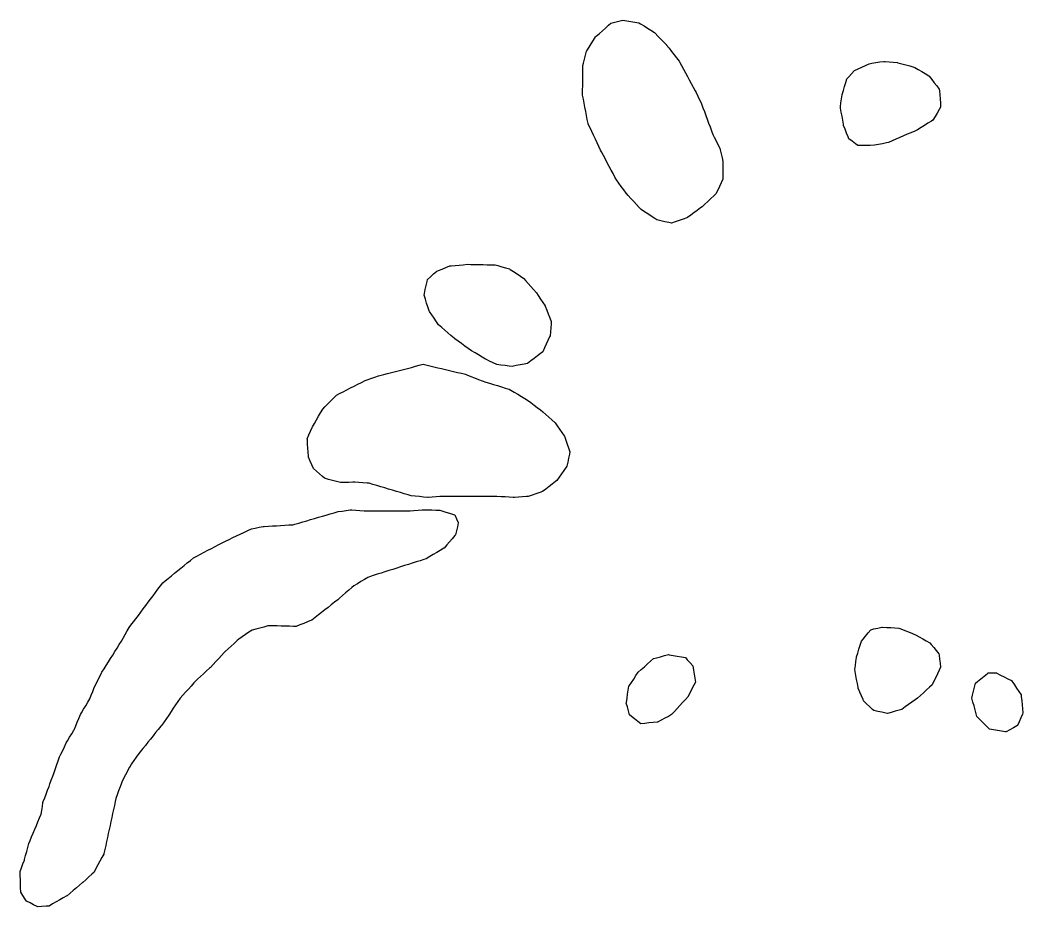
# Model space of a CAD drawing. Header units: millimetres. Extents: x 257 to 2289, y 96 to 1983.
# Drawn here: x 546.6 to 791.7, y 834.4 to 1051.2 of the extents above; entities that cross this region are included whole.
import ezdxf

# ---------------------------------------------------------------- set-up
doc = ezdxf.new("R2010")
doc.units = ezdxf.units.MM
for name, color, linetype in [('ALL_HOLES', 1, 'Continuous'), ('OUTLINE_ISLAND_01_HOLE_09', 1, 'Continuous'), ('OUTLINE_ISLAND_01_HOLE_10', 1, 'Continuous'), ('OUTLINE_ISLAND_01_HOLE_11', 1, 'Continuous'), ('OUTLINE_ISLAND_01_HOLE_14', 1, 'Continuous'), ('OUTLINE_ISLAND_01_HOLE_17', 1, 'Continuous'), ('OUTLINE_ISLAND_01_HOLE_20', 1, 'Continuous'), ('OUTLINE_ISLAND_01_HOLE_22', 1, 'Continuous'), ('OUTLINE_ISLAND_01_HOLE_23', 1, 'Continuous')]:
    doc.layers.add(name, color=color, linetype=linetype)

msp = doc.modelspace()

# ---------------------------------------------------------------- linework, layer by layer
at = {"layer": 'ALL_HOLES'}
for points in [[(691.0221, 1050.4745), (691.9897, 1050.727), (692.9573, 1050.9794), (693.925, 1051.2318), (693.9324, 1051.2305), (694.9184, 1051.0642), (695.9045, 1050.8978), (696.8905, 1050.7314), (697.8766, 1050.565), (698.2624, 1050.3214), (699.108, 1049.7875), (699.9535, 1049.2535), (700.7991, 1048.7196), (701.6446, 1048.1857), (701.8212, 1048.0042), (702.5184, 1047.2873), (703.2155, 1046.5704), (703.9127, 1045.8535), (704.6099, 1045.1366), (704.6167, 1045.1278), (705.2294, 1044.3376), (705.8421, 1043.5473), (706.4549, 1042.757), (707.0676, 1041.9667), (707.6803, 1041.1764), (707.7881, 1040.9782), (708.2659, 1040.0997), (708.7437, 1039.2213), (709.2215, 1038.3428), (709.6993, 1037.4643), (710.1771, 1036.5859), (710.6549, 1035.7074), (711.1327, 1034.8289), (711.6105, 1033.9504), (711.8274, 1033.5019), (712.2629, 1032.6017), (712.6983, 1031.7015), (713.1338, 1030.8013), (713.1652, 1030.7166), (713.5124, 1029.7788), (713.8597, 1028.841), (714.2069, 1027.9032), (714.5542, 1026.9655), (714.9014, 1026.0277), (715.2487, 1025.0899), (715.5959, 1024.1522), (715.9432, 1023.2144), (716.2597, 1022.5964), (716.7157, 1021.7064), (717.1716, 1020.8164), (717.6275, 1019.9264), (717.72, 1019.5281), (717.9463, 1018.554), (718.1725, 1017.5799), (718.3987, 1016.6059), (718.3988, 1016.3582), (718.3994, 1015.3582), (718.3999, 1014.3582), (718.4004, 1013.3582), (718.4009, 1012.3582), (717.976, 1011.4668), (717.5457, 1010.5642), (717.1154, 1009.6615), (716.685, 1008.7588), (716.182, 1008.281), (715.457, 1007.5922), (714.732, 1006.9034), (714.007, 1006.2147), (713.282, 1005.5259), (712.9453, 1005.2832), (712.1341, 1004.6985), (711.3229, 1004.1138), (710.5117, 1003.529), (709.7005, 1002.9443), (709.5781, 1002.9004), (708.6367, 1002.5632), (707.6953, 1002.2259), (706.7539, 1001.8886), (705.8125, 1001.5514), (705.1949, 1001.6924), (704.22, 1001.915), (703.2451, 1002.1376), (702.2702, 1002.3602), (701.7179, 1002.724), (700.8829, 1003.2742), (700.0478, 1003.8244), (699.2128, 1004.3746), (698.3777, 1004.9248), (697.9411, 1005.3921), (697.2583, 1006.1227), (696.5756, 1006.8534), (695.8928, 1007.5841), (695.2101, 1008.3147), (694.7489, 1008.9319), (694.1503, 1009.7329), (693.5517, 1010.534), (692.9531, 1011.335), (692.3545, 1012.1361), (692.0086, 1012.7884), (691.5401, 1013.6719), (691.0716, 1014.5554), (690.6032, 1015.4388), (690.1347, 1016.3223), (689.6662, 1017.2058), (689.1978, 1018.0893), (688.7293, 1018.9728), (688.5063, 1019.4381), (688.0741, 1020.3399), (687.6419, 1021.2417), (687.2096, 1022.1435), (686.7774, 1023.0452), (686.3452, 1023.947), (685.913, 1024.8488), (685.4808, 1025.7506), (685.4389, 1025.9653), (685.2475, 1026.9468), (685.0561, 1027.9283), (684.8646, 1028.9098), (684.6732, 1029.8914), (684.4817, 1030.8729), (684.2903, 1031.8544), (684.0989, 1032.8359), (684.1003, 1033.1494), (684.1051, 1034.1493), (684.1098, 1035.1493), (684.1145, 1036.1493), (684.1192, 1037.1493), (684.124, 1038.1493), (684.1287, 1039.1493), (684.1334, 1040.1493), (684.2886, 1040.7132), (684.554, 1041.6774), (684.8194, 1042.6415), (685.0849, 1043.6056), (685.1622, 1043.7311), (685.687, 1044.5824), (686.2118, 1045.4336), (686.7366, 1046.2848), (687.2614, 1047.136), (687.4373, 1047.2922), (688.1852, 1047.9561), (688.933, 1048.62), (689.6809, 1049.2839), (690.4287, 1049.9478)], [(747.1236, 1029.9824), (747.2529, 1030.974), (747.3822, 1031.9656), (747.5115, 1032.9572), (747.5418, 1033.0567), (747.8327, 1034.0134), (748.1237, 1034.9702), (748.4146, 1035.9269), (748.7055, 1036.8836), (749.1542, 1037.3733), (749.8298, 1038.1106), (750.5054, 1038.8479), (750.5405, 1038.8644), (751.4455, 1039.2898), (752.3504, 1039.7152), (753.2554, 1040.1406), (754.1604, 1040.5661), (754.762, 1040.6617), (755.7496, 1040.8186), (756.7372, 1040.9756), (757.7248, 1041.1325), (758.0625, 1041.1002), (759.0579, 1041.0049), (760.0534, 1040.9096), (761.0488, 1040.8143), (761.1842, 1040.7782), (762.1505, 1040.5207), (763.1168, 1040.2632), (764.0831, 1040.0056), (765.0493, 1039.7481), (765.2713, 1039.6202), (766.1378, 1039.121), (767.0043, 1038.6218), (767.8708, 1038.1226), (768.7372, 1037.6233), (768.8361, 1037.495), (769.4463, 1036.7028), (770.0565, 1035.9105), (770.6667, 1035.1183), (771.2769, 1034.3261), (771.308, 1033.9337), (771.3868, 1032.9368), (771.4656, 1031.9399), (771.5444, 1030.943), (771.6233, 1029.9461), (771.2677, 1029.3438), (770.7594, 1028.4827), (770.2511, 1027.6215), (769.7427, 1026.7604), (769.361, 1026.5213), (768.5134, 1025.9906), (767.6659, 1025.4599), (766.8183, 1024.9291), (765.9708, 1024.3984), (765.2737, 1024.0938), (764.3573, 1023.6933), (763.441, 1023.2929), (762.5247, 1022.8924), (761.6084, 1022.492), (760.6921, 1022.0915), (759.7757, 1021.6911), (758.8594, 1021.2906), (758.3949, 1021.1963), (757.4149, 1020.9973), (756.4349, 1020.7982), (755.4549, 1020.5992), (755.4148, 1020.599), (754.4148, 1020.5936), (753.4148, 1020.5883), (752.4149, 1020.5829), (751.4149, 1020.5775), (750.8107, 1021.0046), (749.9941, 1021.5819), (749.1776, 1022.1591), (748.9802, 1022.6635), (748.6156, 1023.5946), (748.2511, 1024.5258), (747.8866, 1025.457), (747.8385, 1025.742), (747.6723, 1026.7281), (747.506, 1027.7142), (747.3397, 1028.7003), (747.1735, 1029.6864)], [(646.1745, 987.8223), (646.9271, 988.4808), (647.6797, 989.1393), (648.4322, 989.7978), (648.8292, 989.9604), (649.7546, 990.3394), (650.68, 990.7184), (651.6054, 991.0974), (651.9383, 991.1286), (652.9339, 991.222), (653.9295, 991.3154), (654.9252, 991.4088), (655.9208, 991.5022), (656.756, 991.4845), (657.7558, 991.4634), (658.7555, 991.4423), (659.7553, 991.4212), (660.7551, 991.4), (661.7549, 991.3789), (662.7546, 991.3578), (663.3473, 991.1926), (664.3106, 990.9241), (665.2739, 990.6557), (666.2371, 990.3872), (666.4072, 990.2721), (667.2353, 989.7115), (668.0634, 989.1509), (668.8915, 988.5903), (669.7195, 988.0297), (670.1374, 987.5584), (670.8007, 986.8101), (671.4641, 986.0618), (672.1275, 985.3135), (672.7908, 984.5652), (673.2655, 983.844), (673.8153, 983.0087), (674.3651, 982.1734), (674.9149, 981.3382), (674.957, 981.2302), (675.32, 980.2984), (675.683, 979.3666), (676.046, 978.4348), (676.409, 977.503), (676.367, 976.9669), (676.289, 975.9699), (676.211, 974.973), (676.1329, 973.976), (676.0362, 973.7667), (675.6165, 972.859), (675.1969, 971.9513), (674.7772, 971.0436), (674.3576, 970.1359), (673.8169, 969.7159), (673.0272, 969.1023), (672.2375, 968.4888), (671.4478, 967.8753), (670.6582, 967.2618), (669.8357, 967.1028), (668.8539, 966.9131), (667.8721, 966.7233), (666.8903, 966.5335), (666.1238, 966.6277), (665.1312, 966.7496), (664.1387, 966.8714), (663.1461, 966.9933), (662.2492, 967.4198), (661.3461, 967.8493), (660.443, 968.2787), (660.3743, 968.3193), (659.5137, 968.8286), (658.653, 969.3378), (657.7924, 969.847), (656.9318, 970.3562), (656.919, 970.3654), (656.1046, 970.9457), (655.2902, 971.526), (654.4759, 972.1064), (653.6615, 972.6867), (652.8471, 973.267), (652.6724, 973.4191), (651.9181, 974.0758), (651.1639, 974.7324), (650.4097, 975.389), (649.6555, 976.0456), (648.9012, 976.7022), (648.3578, 977.479), (647.7846, 978.2983), (647.2113, 979.1177), (646.6381, 979.9371), (646.5789, 980.1191), (646.2697, 981.0701), (645.9605, 982.0211), (645.6514, 982.9721), (645.3422, 983.9231), (645.4325, 984.346), (645.6412, 985.324), (645.85, 986.302), (646.0588, 987.2799)], [(616.7801, 948.8536), (617.174, 949.7728), (617.5679, 950.6919), (617.9618, 951.611), (618.0431, 951.7515), (618.544, 952.617), (619.045, 953.4825), (619.5459, 954.348), (620.0468, 955.2135), (620.5477, 956.079), (621.1141, 956.6568), (621.8142, 957.371), (622.5142, 958.0851), (623.2142, 958.7992), (623.9142, 959.5133), (624.6937, 959.9079), (625.5859, 960.3595), (626.4781, 960.8111), (627.3703, 961.2627), (628.2626, 961.7143), (629.1548, 962.1659), (630.047, 962.6175), (630.9392, 963.0691), (631.4023, 963.2326), (632.3453, 963.5655), (633.2882, 963.8984), (634.2312, 964.2313), (634.4914, 964.299), (635.4592, 964.5506), (636.427, 964.8023), (637.3948, 965.0539), (638.3627, 965.3056), (639.3305, 965.5573), (640.2983, 965.8089), (641.2661, 966.0606), (642.2339, 966.3122), (643.2017, 966.5639), (644.1696, 966.8155), (645.1374, 967.0672), (645.7432, 966.9237), (646.7163, 966.6933), (647.6894, 966.4628), (648.6625, 966.2324), (649.6356, 966.002), (650.6086, 965.7715), (651.5817, 965.5411), (652.5548, 965.3106), (653.5279, 965.0802), (654.501, 964.8498), (655.4741, 964.6193), (655.8199, 964.4809), (656.7483, 964.1093), (657.6767, 963.7376), (658.6051, 963.366), (659.5334, 962.9944), (660.4077, 962.7229), (661.3627, 962.4264), (662.3177, 962.1298), (663.2727, 961.8332), (664.2277, 961.5367), (665.1828, 961.2401), (666.1378, 960.9436), (666.524, 960.72), (667.3894, 960.2191), (668.2549, 959.7182), (669.1204, 959.2172), (669.9859, 958.7163), (670.5991, 958.2681), (671.4064, 957.678), (672.2137, 957.0879), (673.0211, 956.4978), (673.8284, 955.9077), (674.3638, 955.4316), (675.1111, 954.7671), (675.8583, 954.1026), (676.6056, 953.4381), (677.3529, 952.7736), (677.8784, 952.0248), (678.4529, 951.2063), (679.0274, 950.3878), (679.6018, 949.5693), (679.644, 949.4509), (679.9793, 948.5088), (680.3146, 947.5667), (680.6499, 946.6246), (680.9852, 945.6825), (680.8581, 945.0737), (680.6537, 944.0948), (680.4493, 943.1159), (680.2449, 942.137), (680.066, 941.882), (679.4919, 941.0632), (678.9178, 940.2444), (678.3437, 939.4257), (677.7695, 938.6069), (677.4641, 938.372), (676.6714, 937.7624), (675.8787, 937.1528), (675.086, 936.5432), (674.2933, 935.9336), (673.6266, 935.7128), (672.6772, 935.3985), (671.7279, 935.0842), (670.7786, 934.7698), (670.3959, 934.7362), (669.3998, 934.6486), (668.4036, 934.561), (667.4074, 934.4735), (667.1516, 934.4897), (666.1536, 934.553), (665.1556, 934.6163), (664.1576, 934.6797), (663.1596, 934.743), (662.1799, 934.7431), (661.1799, 934.7432), (660.1799, 934.7432), (659.1799, 934.7433), (658.1799, 934.7434), (657.1799, 934.7435), (656.1799, 934.7436), (655.1799, 934.7437), (654.1799, 934.7438), (653.1799, 934.7439), (652.1799, 934.744), (651.1799, 934.7441), (650.1799, 934.7442), (649.1799, 934.7442), (648.3334, 934.6669), (647.3376, 934.576), (646.3417, 934.485), (646.185, 934.5003), (645.1898, 934.5977), (644.1946, 934.6951), (643.1993, 934.7925), (642.2041, 934.8899), (641.4658, 935.1093), (640.5073, 935.3943), (639.5487, 935.6792), (638.5902, 935.9642), (637.6316, 936.2491), (636.6731, 936.5341), (635.7146, 936.819), (634.756, 937.104), (633.7975, 937.3889), (632.8389, 937.6739), (631.8804, 937.9588), (631.3901, 937.997), (630.3931, 938.0747), (629.3961, 938.1524), (628.3991, 938.2301), (627.9341, 938.2167), (626.9345, 938.188), (625.9349, 938.1592), (624.9353, 938.1305), (624.8707, 938.1478), (623.9047, 938.4064), (622.9387, 938.665), (621.9727, 938.9235), (621.0067, 939.1821), (620.5435, 939.5999), (619.8009, 940.2697), (619.0584, 940.9395), (618.3158, 941.6093), (617.9156, 942.4903), (617.5021, 943.4008), (617.0885, 944.3112), (617.0713, 944.5648), (617.0035, 945.5625), (616.9358, 946.5602), (616.868, 947.5579), (616.8003, 948.5556)], [(652.8932, 930.2091), (653.2941, 929.293), (653.6949, 928.3768), (653.6808, 928.3118), (653.4697, 927.3344), (653.2585, 926.3569), (653.0473, 925.3795), (652.8715, 925.1743), (652.2209, 924.4149), (651.5703, 923.6555), (650.9196, 922.8961), (650.269, 922.1367), (650.1588, 922.0709), (649.3002, 921.5583), (648.4416, 921.0457), (647.5829, 920.5331), (646.7243, 920.0205), (645.8657, 919.5079), (645.3155, 919.3336), (644.3621, 919.0317), (643.4088, 918.7297), (642.4555, 918.4278), (641.5022, 918.1258), (640.5489, 917.8239), (639.5955, 917.5219), (638.6422, 917.22), (637.6889, 916.918), (636.7356, 916.6161), (635.7822, 916.3141), (634.8289, 916.0122), (633.8756, 915.7102), (632.9223, 915.4083), (631.9689, 915.1063), (631.6258, 914.9084), (630.7595, 914.4089), (629.8932, 913.9094), (629.0269, 913.4098), (628.1606, 912.9103), (627.6651, 912.4745), (626.9141, 911.8141), (626.1632, 911.1537), (625.4123, 910.4933), (624.6614, 909.8329), (624.214, 909.4795), (623.4292, 908.8597), (622.6445, 908.2399), (621.8597, 907.6201), (621.075, 907.0003), (620.2902, 906.3805), (619.5055, 905.7607), (618.7207, 905.1409), (617.936, 904.521), (617.7792, 904.4576), (616.8522, 904.0826), (615.9252, 903.7076), (614.9982, 903.3326), (614.0712, 902.9575), (613.4108, 902.9762), (612.4112, 903.0045), (611.4116, 903.0328), (610.412, 903.0611), (609.4124, 903.0895), (608.4128, 903.1178), (607.4132, 903.1461), (607.1348, 903.0702), (606.1701, 902.8071), (605.2053, 902.5441), (604.2405, 902.281), (603.2757, 902.018), (602.5271, 901.5272), (601.6908, 900.9788), (600.8546, 900.4305), (600.0183, 899.8822), (599.6097, 899.5046), (598.8753, 898.8259), (598.1409, 898.1472), (597.4065, 897.4685), (596.6721, 896.7898), (596.5028, 896.6083), (595.8207, 895.8771), (595.1386, 895.1458), (594.4565, 894.4145), (593.7744, 893.6833), (593.0923, 892.952), (592.8967, 892.7698), (592.1649, 892.0883), (591.4331, 891.4068), (590.7013, 890.7253), (589.9695, 890.0438), (589.2377, 889.3623), (589.0356, 889.1334), (588.3738, 888.3837), (587.712, 887.634), (587.0502, 886.8844), (586.3884, 886.1347), (585.7266, 885.385), (585.1758, 884.5881), (584.6073, 883.7655), (584.0387, 882.9428), (583.4702, 882.1201), (582.9017, 881.2975), (582.3331, 880.4748), (581.7646, 879.6522), (581.196, 878.8295), (580.968, 878.545), (580.3426, 877.7646), (579.7173, 876.9843), (579.092, 876.2039), (578.4666, 875.4236), (577.8413, 874.6432), (577.2159, 873.8629), (576.5906, 873.0825), (575.9652, 872.3022), (575.3399, 871.5218), (574.9733, 870.9796), (574.4131, 870.1512), (573.8529, 869.3228), (573.2928, 868.4945), (573.2604, 868.4313), (572.8047, 867.5412), (572.3489, 866.6511), (571.8932, 865.761), (571.4374, 864.8709), (571.3545, 864.6419), (571.0142, 863.7017), (570.6738, 862.7614), (570.3334, 861.8211), (569.9931, 860.8808), (569.8289, 860.1223), (569.6173, 859.145), (569.4058, 858.1676), (569.1942, 857.1902), (568.9827, 856.2129), (568.7711, 855.2355), (568.5596, 854.2581), (568.348, 853.2808), (568.1364, 852.3034), (567.9249, 851.326), (567.7133, 850.3487), (567.5018, 849.3713), (567.2902, 848.3939), (567.0787, 847.4166), (567.0197, 847.307), (566.5462, 846.4262), (566.0727, 845.5454), (565.5993, 844.6646), (565.1258, 843.7838), (564.6523, 842.903), (564.0909, 842.3806), (563.3588, 841.6994), (562.6268, 841.0181), (561.8947, 840.3369), (561.8739, 840.3194), (561.1091, 839.6752), (560.3443, 839.0309), (559.5795, 838.3867), (558.8147, 837.7424), (558.0498, 837.0982), (558.011, 837.076), (557.1433, 836.579), (556.2755, 836.082), (555.4078, 835.585), (554.54, 835.088), (553.6723, 834.591), (552.924, 834.5299), (551.9273, 834.4486), (550.9306, 834.3672), (550.7851, 834.4409), (549.8927, 834.8923), (549.0004, 835.3437), (548.1081, 835.7952), (547.7967, 836.2999), (547.2717, 837.151), (546.7467, 838.0021), (546.7459, 838.0242), (546.7107, 839.0236), (546.6754, 840.023), (546.6402, 841.0224), (546.6049, 842.0218), (546.5697, 843.0211), (546.9201, 843.9445), (547.2749, 844.8794), (547.6297, 845.8144), (547.6809, 846.0093), (547.9351, 846.9765), (548.1893, 847.9437), (548.4434, 848.9108), (548.6976, 849.878), (549.003, 850.5986), (549.3931, 851.5193), (549.7833, 852.4401), (550.1735, 853.3608), (550.5637, 854.2815), (550.9539, 855.2023), (551.3441, 856.123), (551.7343, 857.0437), (551.8671, 857.9261), (552.016, 858.915), (552.1648, 859.9039), (552.2446, 860.1143), (552.5989, 861.0494), (552.9533, 861.9845), (553.3076, 862.9196), (553.662, 863.8548), (553.8756, 864.4511), (554.2127, 865.3925), (554.5499, 866.334), (554.8871, 867.2754), (555.2243, 868.2168), (555.5615, 869.1583), (555.8986, 870.0997), (556.2358, 871.0412), (556.5656, 871.7434), (556.9906, 872.6486), (557.4156, 873.5538), (557.8406, 874.459), (558.1756, 875.0112), (558.6942, 875.8662), (559.2128, 876.7212), (559.7315, 877.5762), (559.7877, 877.7103), (560.1747, 878.6324), (560.5617, 879.5545), (560.9487, 880.4766), (561.3357, 881.3987), (561.6062, 881.8518), (562.1189, 882.7103), (562.6316, 883.5689), (563.1443, 884.4275), (563.6569, 885.2861), (563.985, 886.1371), (564.3447, 887.0702), (564.7044, 888.0032), (564.727, 888.0488), (565.1714, 888.9447), (565.6157, 889.8405), (566.0601, 890.7363), (566.5045, 891.6322), (566.5709, 891.7378), (567.1028, 892.5846), (567.6347, 893.4314), (568.1667, 894.2782), (568.6986, 895.125), (569.2305, 895.9718), (569.7624, 896.8186), (570.2944, 897.6654), (570.8263, 898.5121), (571.3582, 899.3589), (571.7898, 900.1118), (572.287, 900.9794), (572.7843, 901.847), (573.2816, 902.7146), (573.6852, 903.2532), (574.2848, 904.0535), (574.8845, 904.8538), (575.4841, 905.6541), (576.0837, 906.4543), (576.6833, 907.2546), (577.283, 908.0549), (577.8826, 908.8552), (578.4822, 909.6555), (579.0818, 910.4557), (579.6815, 911.256), (580.2811, 912.0563), (580.8807, 912.8566), (581.4804, 913.6569), (582.0058, 914.0821), (582.7832, 914.7112), (583.5605, 915.3403), (584.3378, 915.9693), (585.1152, 916.5984), (585.8925, 917.2275), (586.6699, 917.8566), (587.4472, 918.4856), (588.2245, 919.1147), (589.0019, 919.7438), (589.8147, 920.1716), (590.6996, 920.6374), (591.5845, 921.1031), (592.4694, 921.5689), (593.3543, 922.0347), (594.2392, 922.5005), (595.1241, 922.9662), (596.009, 923.432), (596.7985, 923.8085), (597.7011, 924.2391), (598.6037, 924.6696), (599.5062, 925.1001), (600.4088, 925.5306), (601.3114, 925.9611), (602.214, 926.3916), (603.1166, 926.8221), (604.035, 927.0013), (605.0165, 927.1928), (605.998, 927.3843), (606.2803, 927.4015), (607.2785, 927.4624), (608.2766, 927.5233), (609.2747, 927.5842), (610.2729, 927.6451), (611.271, 927.706), (612.2692, 927.7668), (613.2673, 927.8277), (613.7568, 927.9702), (614.717, 928.2495), (615.6772, 928.5289), (616.6374, 928.8083), (617.5976, 929.0876), (618.5578, 929.367), (619.5179, 929.6464), (620.4781, 929.9257), (621.4383, 930.2051), (622.3985, 930.4845), (623.3587, 930.7638), (624.3189, 931.0432), (625.2883, 931.1825), (626.2782, 931.3247), (627.268, 931.467), (627.6632, 931.443), (628.6614, 931.3825), (629.6595, 931.322), (630.6577, 931.2615), (630.9207, 931.2605), (631.9207, 931.2566), (632.9207, 931.2526), (633.9207, 931.2487), (634.9207, 931.2448), (635.9207, 931.2408), (636.9207, 931.2369), (637.9207, 931.2329), (638.9207, 931.229), (639.9207, 931.2251), (640.9207, 931.2211), (641.9207, 931.2172), (642.8619, 931.3054), (643.8575, 931.3987), (644.8531, 931.492), (645.2007, 931.4843), (646.2005, 931.4622), (647.2002, 931.4402), (648.2, 931.4181), (649.1997, 931.396), (649.6737, 931.2437), (650.6257, 930.9378), (651.5778, 930.6318), (652.5298, 930.3259)], [(750.6509, 892.4162), (750.7802, 893.4078), (750.9095, 894.3994), (751.0389, 895.391), (751.0691, 895.4905), (751.3601, 896.4473), (751.651, 897.404), (751.9419, 898.3608), (752.2328, 899.3175), (752.652, 899.8325), (753.2833, 900.608), (753.9147, 901.3836), (754.546, 902.1591), (755.3086, 902.3422), (756.281, 902.5756), (757.2534, 902.809), (757.4425, 902.7962), (758.4402, 902.7287), (759.438, 902.6612), (760.4357, 902.5937), (761.4334, 902.5262), (761.9241, 902.3325), (762.8542, 901.9652), (763.7843, 901.598), (764.7145, 901.2307), (765.6446, 900.8634), (766.3933, 900.4257), (767.2566, 899.9211), (768.1199, 899.4164), (768.9832, 898.9117), (769.2705, 898.5734), (769.9179, 897.8113), (770.5653, 897.0491), (771.2127, 896.2869), (771.2528, 895.9602), (771.3747, 894.9677), (771.4967, 893.9752), (771.6186, 892.9826), (771.2827, 892.2922), (770.8452, 891.393), (770.4077, 890.4938), (769.9702, 889.5946), (769.5327, 888.6954), (768.9164, 888.1222), (768.1842, 887.4411), (767.452, 886.76), (766.7198, 886.0789), (765.9876, 885.3978), (765.4163, 884.9932), (764.6003, 884.4152), (763.7842, 883.8372), (762.9682, 883.2593), (762.1521, 882.6813), (761.4824, 882.4885), (760.5214, 882.212), (759.5604, 881.9354), (758.5994, 881.6588), (758.1894, 881.7475), (757.212, 881.9589), (756.2346, 882.1703), (755.2572, 882.3817), (754.9605, 882.6668), (754.2394, 883.3596), (753.5183, 884.0525), (752.7971, 884.7453), (752.6574, 885.0694), (752.2613, 885.9876), (751.8652, 886.9058), (751.4692, 887.824), (751.433, 888.027), (751.2576, 889.0115), (751.0821, 889.996), (750.9067, 890.9805), (750.7313, 891.965)], [(695.5573, 881.3303), (695.2941, 882.2951), (695.031, 883.2599), (694.7679, 884.2246), (694.7943, 884.3923), (694.9503, 885.38), (695.1062, 886.3678), (695.2622, 887.3556), (695.4181, 888.3433), (695.4778, 888.4329), (696.0324, 889.265), (696.587, 890.0971), (697.1416, 890.9292), (697.6962, 891.7613), (697.7044, 891.7687), (698.4483, 892.4369), (699.1923, 893.1052), (699.9362, 893.7734), (700.6801, 894.4417), (701.424, 895.11), (702.1564, 895.3055), (703.1225, 895.5636), (704.0886, 895.8216), (705.0548, 896.0796), (705.2764, 896.0393), (706.2602, 895.8604), (707.2441, 895.6816), (708.228, 895.5027), (709.2119, 895.3238), (709.6864, 894.7976), (710.356, 894.0549), (711.0257, 893.3123), (711.0288, 893.2929), (711.1874, 892.3055), (711.346, 891.3182), (711.5046, 890.3308), (711.6632, 889.3435), (711.2689, 888.5569), (710.8207, 887.663), (710.3726, 886.769), (709.9244, 885.8751), (709.8909, 885.8381), (709.2192, 885.0974), (708.5475, 884.3566), (707.8757, 883.6158), (707.204, 882.875), (706.5322, 882.1342), (705.8605, 881.3934), (705.0515, 880.9664), (704.1671, 880.4996), (703.2827, 880.0328), (702.3984, 879.566), (702.297, 879.5558), (701.3021, 879.4553), (700.3071, 879.3549), (699.3122, 879.2545), (698.3172, 879.1541), (697.5892, 879.7281), (696.804, 880.3473), (696.0187, 880.9664)], [(783.2368, 891.5764), (784.2368, 891.5764), (785.2368, 891.5764), (785.3661, 891.5119), (786.2612, 891.066), (787.1563, 890.62), (788.0513, 890.1741), (788.9464, 889.7281), (789.084, 889.5219), (789.6389, 888.69), (790.1939, 887.8581), (790.7488, 887.0262), (791.3038, 886.1943), (791.3435, 885.7936), (791.4423, 884.7984), (791.541, 883.8033), (791.6398, 882.8082), (791.7385, 881.8131), (791.6045, 881.4941), (791.2169, 880.5723), (790.8294, 879.6504), (790.4419, 878.7285), (790.2858, 878.6425), (789.4099, 878.1601), (788.534, 877.6776), (787.6581, 877.1951), (787.4892, 877.2227), (786.5022, 877.3836), (785.5152, 877.5446), (784.5283, 877.7055), (783.5413, 877.8665), (783.2919, 878.1135), (782.5813, 878.8172), (781.8708, 879.5209), (781.1603, 880.2245), (780.4497, 880.9282), (780.2813, 881.5738), (780.0289, 882.5415), (779.7764, 883.5091), (779.524, 884.4767), (779.2715, 885.4443), (779.4428, 886.1625), (779.6748, 887.1352), (779.9069, 888.1079), (780.1389, 889.0806), (780.6677, 889.5067), (781.4464, 890.134), (782.2251, 890.7614), (783.0039, 891.3887)]]:
    msp.add_lwpolyline(points, close=True, dxfattribs=at)
at = {"layer": 'OUTLINE_ISLAND_01_HOLE_09'}
msp.add_lwpolyline([(783.2368, 891.5764), (784.2368, 891.5764), (785.2368, 891.5764), (785.3661, 891.5119), (786.2612, 891.066), (787.1563, 890.62), (788.0513, 890.1741), (788.9464, 889.7281), (789.084, 889.5219), (789.6389, 888.69), (790.1939, 887.8581), (790.7488, 887.0262), (791.3038, 886.1943), (791.3435, 885.7936), (791.4423, 884.7984), (791.541, 883.8033), (791.6398, 882.8082), (791.7385, 881.8131), (791.6045, 881.4941), (791.2169, 880.5723), (790.8294, 879.6504), (790.4419, 878.7285), (790.2858, 878.6425), (789.4099, 878.1601), (788.534, 877.6776), (787.6581, 877.1951), (787.4892, 877.2227), (786.5022, 877.3836), (785.5152, 877.5446), (784.5283, 877.7055), (783.5413, 877.8665), (783.2919, 878.1135), (782.5813, 878.8172), (781.8708, 879.5209), (781.1603, 880.2245), (780.4497, 880.9282), (780.2813, 881.5738), (780.0289, 882.5415), (779.7764, 883.5091), (779.524, 884.4767), (779.2715, 885.4443), (779.4428, 886.1625), (779.6748, 887.1352), (779.9069, 888.1079), (780.1389, 889.0806), (780.6677, 889.5067), (781.4464, 890.134), (782.2251, 890.7614), (783.0039, 891.3887)], close=True, dxfattribs=at)
at = {"layer": 'OUTLINE_ISLAND_01_HOLE_10'}
msp.add_lwpolyline([(695.5573, 881.3303), (695.2941, 882.2951), (695.031, 883.2599), (694.7679, 884.2246), (694.7943, 884.3923), (694.9503, 885.38), (695.1062, 886.3678), (695.2622, 887.3556), (695.4181, 888.3433), (695.4778, 888.4329), (696.0324, 889.265), (696.587, 890.0971), (697.1416, 890.9292), (697.6962, 891.7613), (697.7044, 891.7687), (698.4483, 892.4369), (699.1923, 893.1052), (699.9362, 893.7734), (700.6801, 894.4417), (701.424, 895.11), (702.1564, 895.3055), (703.1225, 895.5636), (704.0886, 895.8216), (705.0548, 896.0796), (705.2764, 896.0393), (706.2602, 895.8604), (707.2441, 895.6816), (708.228, 895.5027), (709.2119, 895.3238), (709.6864, 894.7976), (710.356, 894.0549), (711.0257, 893.3123), (711.0288, 893.2929), (711.1874, 892.3055), (711.346, 891.3182), (711.5046, 890.3308), (711.6632, 889.3435), (711.2689, 888.5569), (710.8207, 887.663), (710.3726, 886.769), (709.9244, 885.8751), (709.8909, 885.8381), (709.2192, 885.0974), (708.5475, 884.3566), (707.8757, 883.6158), (707.204, 882.875), (706.5322, 882.1342), (705.8605, 881.3934), (705.0515, 880.9664), (704.1671, 880.4996), (703.2827, 880.0328), (702.3984, 879.566), (702.297, 879.5558), (701.3021, 879.4553), (700.3071, 879.3549), (699.3122, 879.2545), (698.3172, 879.1541), (697.5892, 879.7281), (696.804, 880.3473), (696.0187, 880.9664)], close=True, dxfattribs=at)
at = {"layer": 'OUTLINE_ISLAND_01_HOLE_11'}
msp.add_lwpolyline([(750.6509, 892.4162), (750.7802, 893.4078), (750.9095, 894.3994), (751.0389, 895.391), (751.0691, 895.4905), (751.3601, 896.4473), (751.651, 897.404), (751.9419, 898.3608), (752.2328, 899.3175), (752.652, 899.8325), (753.2833, 900.608), (753.9147, 901.3836), (754.546, 902.1591), (755.3086, 902.3422), (756.281, 902.5756), (757.2534, 902.809), (757.4425, 902.7962), (758.4402, 902.7287), (759.438, 902.6612), (760.4357, 902.5937), (761.4334, 902.5262), (761.9241, 902.3325), (762.8542, 901.9652), (763.7843, 901.598), (764.7145, 901.2307), (765.6446, 900.8634), (766.3933, 900.4257), (767.2566, 899.9211), (768.1199, 899.4164), (768.9832, 898.9117), (769.2705, 898.5734), (769.9179, 897.8113), (770.5653, 897.0491), (771.2127, 896.2869), (771.2528, 895.9602), (771.3747, 894.9677), (771.4967, 893.9752), (771.6186, 892.9826), (771.2827, 892.2922), (770.8452, 891.393), (770.4077, 890.4938), (769.9702, 889.5946), (769.5327, 888.6954), (768.9164, 888.1222), (768.1842, 887.4411), (767.452, 886.76), (766.7198, 886.0789), (765.9876, 885.3978), (765.4163, 884.9932), (764.6003, 884.4152), (763.7842, 883.8372), (762.9682, 883.2593), (762.1521, 882.6813), (761.4824, 882.4885), (760.5214, 882.212), (759.5604, 881.9354), (758.5994, 881.6588), (758.1894, 881.7475), (757.212, 881.9589), (756.2346, 882.1703), (755.2572, 882.3817), (754.9605, 882.6668), (754.2394, 883.3596), (753.5183, 884.0525), (752.7971, 884.7453), (752.6574, 885.0694), (752.2613, 885.9876), (751.8652, 886.9058), (751.4692, 887.824), (751.433, 888.027), (751.2576, 889.0115), (751.0821, 889.996), (750.9067, 890.9805), (750.7313, 891.965)], close=True, dxfattribs=at)
at = {"layer": 'OUTLINE_ISLAND_01_HOLE_14'}
msp.add_lwpolyline([(652.8932, 930.2091), (653.2941, 929.293), (653.6949, 928.3768), (653.6808, 928.3118), (653.4697, 927.3344), (653.2585, 926.3569), (653.0473, 925.3795), (652.8715, 925.1743), (652.2209, 924.4149), (651.5703, 923.6555), (650.9196, 922.8961), (650.269, 922.1367), (650.1588, 922.0709), (649.3002, 921.5583), (648.4416, 921.0457), (647.5829, 920.5331), (646.7243, 920.0205), (645.8657, 919.5079), (645.3155, 919.3336), (644.3621, 919.0317), (643.4088, 918.7297), (642.4555, 918.4278), (641.5022, 918.1258), (640.5489, 917.8239), (639.5955, 917.5219), (638.6422, 917.22), (637.6889, 916.918), (636.7356, 916.6161), (635.7822, 916.3141), (634.8289, 916.0122), (633.8756, 915.7102), (632.9223, 915.4083), (631.9689, 915.1063), (631.6258, 914.9084), (630.7595, 914.4089), (629.8932, 913.9094), (629.0269, 913.4098), (628.1606, 912.9103), (627.6651, 912.4745), (626.9141, 911.8141), (626.1632, 911.1537), (625.4123, 910.4933), (624.6614, 909.8329), (624.214, 909.4795), (623.4292, 908.8597), (622.6445, 908.2399), (621.8597, 907.6201), (621.075, 907.0003), (620.2902, 906.3805), (619.5055, 905.7607), (618.7207, 905.1409), (617.936, 904.521), (617.7792, 904.4576), (616.8522, 904.0826), (615.9252, 903.7076), (614.9982, 903.3326), (614.0712, 902.9575), (613.4108, 902.9762), (612.4112, 903.0045), (611.4116, 903.0328), (610.412, 903.0611), (609.4124, 903.0895), (608.4128, 903.1178), (607.4132, 903.1461), (607.1348, 903.0702), (606.1701, 902.8071), (605.2053, 902.5441), (604.2405, 902.281), (603.2757, 902.018), (602.5271, 901.5272), (601.6908, 900.9788), (600.8546, 900.4305), (600.0183, 899.8822), (599.6097, 899.5046), (598.8753, 898.8259), (598.1409, 898.1472), (597.4065, 897.4685), (596.6721, 896.7898), (596.5028, 896.6083), (595.8207, 895.8771), (595.1386, 895.1458), (594.4565, 894.4145), (593.7744, 893.6833), (593.0923, 892.952), (592.8967, 892.7698), (592.1649, 892.0883), (591.4331, 891.4068), (590.7013, 890.7253), (589.9695, 890.0438), (589.2377, 889.3623), (589.0356, 889.1334), (588.3738, 888.3837), (587.712, 887.634), (587.0502, 886.8844), (586.3884, 886.1347), (585.7266, 885.385), (585.1758, 884.5881), (584.6073, 883.7655), (584.0387, 882.9428), (583.4702, 882.1201), (582.9017, 881.2975), (582.3331, 880.4748), (581.7646, 879.6522), (581.196, 878.8295), (580.968, 878.545), (580.3426, 877.7646), (579.7173, 876.9843), (579.092, 876.2039), (578.4666, 875.4236), (577.8413, 874.6432), (577.2159, 873.8629), (576.5906, 873.0825), (575.9652, 872.3022), (575.3399, 871.5218), (574.9733, 870.9796), (574.4131, 870.1512), (573.8529, 869.3228), (573.2928, 868.4945), (573.2604, 868.4313), (572.8047, 867.5412), (572.3489, 866.6511), (571.8932, 865.761), (571.4374, 864.8709), (571.3545, 864.6419), (571.0142, 863.7017), (570.6738, 862.7614), (570.3334, 861.8211), (569.9931, 860.8808), (569.8289, 860.1223), (569.6173, 859.145), (569.4058, 858.1676), (569.1942, 857.1902), (568.9827, 856.2129), (568.7711, 855.2355), (568.5596, 854.2581), (568.348, 853.2808), (568.1364, 852.3034), (567.9249, 851.326), (567.7133, 850.3487), (567.5018, 849.3713), (567.2902, 848.3939), (567.0787, 847.4166), (567.0197, 847.307), (566.5462, 846.4262), (566.0727, 845.5454), (565.5993, 844.6646), (565.1258, 843.7838), (564.6523, 842.903), (564.0909, 842.3806), (563.3588, 841.6994), (562.6268, 841.0181), (561.8947, 840.3369), (561.8739, 840.3194), (561.1091, 839.6752), (560.3443, 839.0309), (559.5795, 838.3867), (558.8147, 837.7424), (558.0498, 837.0982), (558.011, 837.076), (557.1433, 836.579), (556.2755, 836.082), (555.4078, 835.585), (554.54, 835.088), (553.6723, 834.591), (552.924, 834.5299), (551.9273, 834.4486), (550.9306, 834.3672), (550.7851, 834.4409), (549.8927, 834.8923), (549.0004, 835.3437), (548.1081, 835.7952), (547.7967, 836.2999), (547.2717, 837.151), (546.7467, 838.0021), (546.7459, 838.0242), (546.7107, 839.0236), (546.6754, 840.023), (546.6402, 841.0224), (546.6049, 842.0218), (546.5697, 843.0211), (546.9201, 843.9445), (547.2749, 844.8794), (547.6297, 845.8144), (547.6809, 846.0093), (547.9351, 846.9765), (548.1893, 847.9437), (548.4434, 848.9108), (548.6976, 849.878), (549.003, 850.5986), (549.3931, 851.5193), (549.7833, 852.4401), (550.1735, 853.3608), (550.5637, 854.2815), (550.9539, 855.2023), (551.3441, 856.123), (551.7343, 857.0437), (551.8671, 857.9261), (552.016, 858.915), (552.1648, 859.9039), (552.2446, 860.1143), (552.5989, 861.0494), (552.9533, 861.9845), (553.3076, 862.9196), (553.662, 863.8548), (553.8756, 864.4511), (554.2127, 865.3925), (554.5499, 866.334), (554.8871, 867.2754), (555.2243, 868.2168), (555.5615, 869.1583), (555.8986, 870.0997), (556.2358, 871.0412), (556.5656, 871.7434), (556.9906, 872.6486), (557.4156, 873.5538), (557.8406, 874.459), (558.1756, 875.0112), (558.6942, 875.8662), (559.2128, 876.7212), (559.7315, 877.5762), (559.7877, 877.7103), (560.1747, 878.6324), (560.5617, 879.5545), (560.9487, 880.4766), (561.3357, 881.3987), (561.6062, 881.8518), (562.1189, 882.7103), (562.6316, 883.5689), (563.1443, 884.4275), (563.6569, 885.2861), (563.985, 886.1371), (564.3447, 887.0702), (564.7044, 888.0032), (564.727, 888.0488), (565.1714, 888.9447), (565.6157, 889.8405), (566.0601, 890.7363), (566.5045, 891.6322), (566.5709, 891.7378), (567.1028, 892.5846), (567.6347, 893.4314), (568.1667, 894.2782), (568.6986, 895.125), (569.2305, 895.9718), (569.7624, 896.8186), (570.2944, 897.6654), (570.8263, 898.5121), (571.3582, 899.3589), (571.7898, 900.1118), (572.287, 900.9794), (572.7843, 901.847), (573.2816, 902.7146), (573.6852, 903.2532), (574.2848, 904.0535), (574.8845, 904.8538), (575.4841, 905.6541), (576.0837, 906.4543), (576.6833, 907.2546), (577.283, 908.0549), (577.8826, 908.8552), (578.4822, 909.6555), (579.0818, 910.4557), (579.6815, 911.256), (580.2811, 912.0563), (580.8807, 912.8566), (581.4804, 913.6569), (582.0058, 914.0821), (582.7832, 914.7112), (583.5605, 915.3403), (584.3378, 915.9693), (585.1152, 916.5984), (585.8925, 917.2275), (586.6699, 917.8566), (587.4472, 918.4856), (588.2245, 919.1147), (589.0019, 919.7438), (589.8147, 920.1716), (590.6996, 920.6374), (591.5845, 921.1031), (592.4694, 921.5689), (593.3543, 922.0347), (594.2392, 922.5005), (595.1241, 922.9662), (596.009, 923.432), (596.7985, 923.8085), (597.7011, 924.2391), (598.6037, 924.6696), (599.5062, 925.1001), (600.4088, 925.5306), (601.3114, 925.9611), (602.214, 926.3916), (603.1166, 926.8221), (604.035, 927.0013), (605.0165, 927.1928), (605.998, 927.3843), (606.2803, 927.4015), (607.2785, 927.4624), (608.2766, 927.5233), (609.2747, 927.5842), (610.2729, 927.6451), (611.271, 927.706), (612.2692, 927.7668), (613.2673, 927.8277), (613.7568, 927.9702), (614.717, 928.2495), (615.6772, 928.5289), (616.6374, 928.8083), (617.5976, 929.0876), (618.5578, 929.367), (619.5179, 929.6464), (620.4781, 929.9257), (621.4383, 930.2051), (622.3985, 930.4845), (623.3587, 930.7638), (624.3189, 931.0432), (625.2883, 931.1825), (626.2782, 931.3247), (627.268, 931.467), (627.6632, 931.443), (628.6614, 931.3825), (629.6595, 931.322), (630.6577, 931.2615), (630.9207, 931.2605), (631.9207, 931.2566), (632.9207, 931.2526), (633.9207, 931.2487), (634.9207, 931.2448), (635.9207, 931.2408), (636.9207, 931.2369), (637.9207, 931.2329), (638.9207, 931.229), (639.9207, 931.2251), (640.9207, 931.2211), (641.9207, 931.2172), (642.8619, 931.3054), (643.8575, 931.3987), (644.8531, 931.492), (645.2007, 931.4843), (646.2005, 931.4622), (647.2002, 931.4402), (648.2, 931.4181), (649.1997, 931.396), (649.6737, 931.2437), (650.6257, 930.9378), (651.5778, 930.6318), (652.5298, 930.3259)], close=True, dxfattribs=at)
at = {"layer": 'OUTLINE_ISLAND_01_HOLE_17'}
msp.add_lwpolyline([(616.7801, 948.8536), (617.174, 949.7728), (617.5679, 950.6919), (617.9618, 951.611), (618.0431, 951.7515), (618.544, 952.617), (619.045, 953.4825), (619.5459, 954.348), (620.0468, 955.2135), (620.5477, 956.079), (621.1141, 956.6568), (621.8142, 957.371), (622.5142, 958.0851), (623.2142, 958.7992), (623.9142, 959.5133), (624.6937, 959.9079), (625.5859, 960.3595), (626.4781, 960.8111), (627.3703, 961.2627), (628.2626, 961.7143), (629.1548, 962.1659), (630.047, 962.6175), (630.9392, 963.0691), (631.4023, 963.2326), (632.3453, 963.5655), (633.2882, 963.8984), (634.2312, 964.2313), (634.4914, 964.299), (635.4592, 964.5506), (636.427, 964.8023), (637.3948, 965.0539), (638.3627, 965.3056), (639.3305, 965.5573), (640.2983, 965.8089), (641.2661, 966.0606), (642.2339, 966.3122), (643.2017, 966.5639), (644.1696, 966.8155), (645.1374, 967.0672), (645.7432, 966.9237), (646.7163, 966.6933), (647.6894, 966.4628), (648.6625, 966.2324), (649.6356, 966.002), (650.6086, 965.7715), (651.5817, 965.5411), (652.5548, 965.3106), (653.5279, 965.0802), (654.501, 964.8498), (655.4741, 964.6193), (655.8199, 964.4809), (656.7483, 964.1093), (657.6767, 963.7376), (658.6051, 963.366), (659.5334, 962.9944), (660.4077, 962.7229), (661.3627, 962.4264), (662.3177, 962.1298), (663.2727, 961.8332), (664.2277, 961.5367), (665.1828, 961.2401), (666.1378, 960.9436), (666.524, 960.72), (667.3894, 960.2191), (668.2549, 959.7182), (669.1204, 959.2172), (669.9859, 958.7163), (670.5991, 958.2681), (671.4064, 957.678), (672.2137, 957.0879), (673.0211, 956.4978), (673.8284, 955.9077), (674.3638, 955.4316), (675.1111, 954.7671), (675.8583, 954.1026), (676.6056, 953.4381), (677.3529, 952.7736), (677.8784, 952.0248), (678.4529, 951.2063), (679.0274, 950.3878), (679.6018, 949.5693), (679.644, 949.4509), (679.9793, 948.5088), (680.3146, 947.5667), (680.6499, 946.6246), (680.9852, 945.6825), (680.8581, 945.0737), (680.6537, 944.0948), (680.4493, 943.1159), (680.2449, 942.137), (680.066, 941.882), (679.4919, 941.0632), (678.9178, 940.2444), (678.3437, 939.4257), (677.7695, 938.6069), (677.4641, 938.372), (676.6714, 937.7624), (675.8787, 937.1528), (675.086, 936.5432), (674.2933, 935.9336), (673.6266, 935.7128), (672.6772, 935.3985), (671.7279, 935.0842), (670.7786, 934.7698), (670.3959, 934.7362), (669.3998, 934.6486), (668.4036, 934.561), (667.4074, 934.4735), (667.1516, 934.4897), (666.1536, 934.553), (665.1556, 934.6163), (664.1576, 934.6797), (663.1596, 934.743), (662.1799, 934.7431), (661.1799, 934.7432), (660.1799, 934.7432), (659.1799, 934.7433), (658.1799, 934.7434), (657.1799, 934.7435), (656.1799, 934.7436), (655.1799, 934.7437), (654.1799, 934.7438), (653.1799, 934.7439), (652.1799, 934.744), (651.1799, 934.7441), (650.1799, 934.7442), (649.1799, 934.7442), (648.3334, 934.6669), (647.3376, 934.576), (646.3417, 934.485), (646.185, 934.5003), (645.1898, 934.5977), (644.1946, 934.6951), (643.1993, 934.7925), (642.2041, 934.8899), (641.4658, 935.1093), (640.5073, 935.3943), (639.5487, 935.6792), (638.5902, 935.9642), (637.6316, 936.2491), (636.6731, 936.5341), (635.7146, 936.819), (634.756, 937.104), (633.7975, 937.3889), (632.8389, 937.6739), (631.8804, 937.9588), (631.3901, 937.997), (630.3931, 938.0747), (629.3961, 938.1524), (628.3991, 938.2301), (627.9341, 938.2167), (626.9345, 938.188), (625.9349, 938.1592), (624.9353, 938.1305), (624.8707, 938.1478), (623.9047, 938.4064), (622.9387, 938.665), (621.9727, 938.9235), (621.0067, 939.1821), (620.5435, 939.5999), (619.8009, 940.2697), (619.0584, 940.9395), (618.3158, 941.6093), (617.9156, 942.4903), (617.5021, 943.4008), (617.0885, 944.3112), (617.0713, 944.5648), (617.0035, 945.5625), (616.9358, 946.5602), (616.868, 947.5579), (616.8003, 948.5556)], close=True, dxfattribs=at)
at = {"layer": 'OUTLINE_ISLAND_01_HOLE_20'}
msp.add_lwpolyline([(646.1745, 987.8223), (646.9271, 988.4808), (647.6797, 989.1393), (648.4322, 989.7978), (648.8292, 989.9604), (649.7546, 990.3394), (650.68, 990.7184), (651.6054, 991.0974), (651.9383, 991.1286), (652.9339, 991.222), (653.9295, 991.3154), (654.9252, 991.4088), (655.9208, 991.5022), (656.756, 991.4845), (657.7558, 991.4634), (658.7555, 991.4423), (659.7553, 991.4212), (660.7551, 991.4), (661.7549, 991.3789), (662.7546, 991.3578), (663.3473, 991.1926), (664.3106, 990.9241), (665.2739, 990.6557), (666.2371, 990.3872), (666.4072, 990.2721), (667.2353, 989.7115), (668.0634, 989.1509), (668.8915, 988.5903), (669.7195, 988.0297), (670.1374, 987.5584), (670.8007, 986.8101), (671.4641, 986.0618), (672.1275, 985.3135), (672.7908, 984.5652), (673.2655, 983.844), (673.8153, 983.0087), (674.3651, 982.1734), (674.9149, 981.3382), (674.957, 981.2302), (675.32, 980.2984), (675.683, 979.3666), (676.046, 978.4348), (676.409, 977.503), (676.367, 976.9669), (676.289, 975.9699), (676.211, 974.973), (676.1329, 973.976), (676.0362, 973.7667), (675.6165, 972.859), (675.1969, 971.9513), (674.7772, 971.0436), (674.3576, 970.1359), (673.8169, 969.7159), (673.0272, 969.1023), (672.2375, 968.4888), (671.4478, 967.8753), (670.6582, 967.2618), (669.8357, 967.1028), (668.8539, 966.9131), (667.8721, 966.7233), (666.8903, 966.5335), (666.1238, 966.6277), (665.1312, 966.7496), (664.1387, 966.8714), (663.1461, 966.9933), (662.2492, 967.4198), (661.3461, 967.8493), (660.443, 968.2787), (660.3743, 968.3193), (659.5137, 968.8286), (658.653, 969.3378), (657.7924, 969.847), (656.9318, 970.3562), (656.919, 970.3654), (656.1046, 970.9457), (655.2902, 971.526), (654.4759, 972.1064), (653.6615, 972.6867), (652.8471, 973.267), (652.6724, 973.4191), (651.9181, 974.0758), (651.1639, 974.7324), (650.4097, 975.389), (649.6555, 976.0456), (648.9012, 976.7022), (648.3578, 977.479), (647.7846, 978.2983), (647.2113, 979.1177), (646.6381, 979.9371), (646.5789, 980.1191), (646.2697, 981.0701), (645.9605, 982.0211), (645.6514, 982.9721), (645.3422, 983.9231), (645.4325, 984.346), (645.6412, 985.324), (645.85, 986.302), (646.0588, 987.2799)], close=True, dxfattribs=at)
at = {"layer": 'OUTLINE_ISLAND_01_HOLE_22'}
msp.add_lwpolyline([(747.1236, 1029.9824), (747.2529, 1030.974), (747.3822, 1031.9656), (747.5115, 1032.9572), (747.5418, 1033.0567), (747.8327, 1034.0134), (748.1237, 1034.9702), (748.4146, 1035.9269), (748.7055, 1036.8836), (749.1542, 1037.3733), (749.8298, 1038.1106), (750.5054, 1038.8479), (750.5405, 1038.8644), (751.4455, 1039.2898), (752.3504, 1039.7152), (753.2554, 1040.1406), (754.1604, 1040.5661), (754.762, 1040.6617), (755.7496, 1040.8186), (756.7372, 1040.9756), (757.7248, 1041.1325), (758.0625, 1041.1002), (759.0579, 1041.0049), (760.0534, 1040.9096), (761.0488, 1040.8143), (761.1842, 1040.7782), (762.1505, 1040.5207), (763.1168, 1040.2632), (764.0831, 1040.0056), (765.0493, 1039.7481), (765.2713, 1039.6202), (766.1378, 1039.121), (767.0043, 1038.6218), (767.8708, 1038.1226), (768.7372, 1037.6233), (768.8361, 1037.495), (769.4463, 1036.7028), (770.0565, 1035.9105), (770.6667, 1035.1183), (771.2769, 1034.3261), (771.308, 1033.9337), (771.3868, 1032.9368), (771.4656, 1031.9399), (771.5444, 1030.943), (771.6233, 1029.9461), (771.2677, 1029.3438), (770.7594, 1028.4827), (770.2511, 1027.6215), (769.7427, 1026.7604), (769.361, 1026.5213), (768.5134, 1025.9906), (767.6659, 1025.4599), (766.8183, 1024.9291), (765.9708, 1024.3984), (765.2737, 1024.0938), (764.3573, 1023.6933), (763.441, 1023.2929), (762.5247, 1022.8924), (761.6084, 1022.492), (760.6921, 1022.0915), (759.7757, 1021.6911), (758.8594, 1021.2906), (758.3949, 1021.1963), (757.4149, 1020.9973), (756.4349, 1020.7982), (755.4549, 1020.5992), (755.4148, 1020.599), (754.4148, 1020.5936), (753.4148, 1020.5883), (752.4149, 1020.5829), (751.4149, 1020.5775), (750.8107, 1021.0046), (749.9941, 1021.5819), (749.1776, 1022.1591), (748.9802, 1022.6635), (748.6156, 1023.5946), (748.2511, 1024.5258), (747.8866, 1025.457), (747.8385, 1025.742), (747.6723, 1026.7281), (747.506, 1027.7142), (747.3397, 1028.7003), (747.1735, 1029.6864)], close=True, dxfattribs=at)
at = {"layer": 'OUTLINE_ISLAND_01_HOLE_23'}
msp.add_lwpolyline([(691.0221, 1050.4745), (691.9897, 1050.727), (692.9573, 1050.9794), (693.925, 1051.2318), (693.9324, 1051.2305), (694.9184, 1051.0642), (695.9045, 1050.8978), (696.8905, 1050.7314), (697.8766, 1050.565), (698.2624, 1050.3214), (699.108, 1049.7875), (699.9535, 1049.2535), (700.7991, 1048.7196), (701.6446, 1048.1857), (701.8212, 1048.0042), (702.5184, 1047.2873), (703.2155, 1046.5704), (703.9127, 1045.8535), (704.6099, 1045.1366), (704.6167, 1045.1278), (705.2294, 1044.3376), (705.8421, 1043.5473), (706.4549, 1042.757), (707.0676, 1041.9667), (707.6803, 1041.1764), (707.7881, 1040.9782), (708.2659, 1040.0997), (708.7437, 1039.2213), (709.2215, 1038.3428), (709.6993, 1037.4643), (710.1771, 1036.5859), (710.6549, 1035.7074), (711.1327, 1034.8289), (711.6105, 1033.9504), (711.8274, 1033.5019), (712.2629, 1032.6017), (712.6983, 1031.7015), (713.1338, 1030.8013), (713.1652, 1030.7166), (713.5124, 1029.7788), (713.8597, 1028.841), (714.2069, 1027.9032), (714.5542, 1026.9655), (714.9014, 1026.0277), (715.2487, 1025.0899), (715.5959, 1024.1522), (715.9432, 1023.2144), (716.2597, 1022.5964), (716.7157, 1021.7064), (717.1716, 1020.8164), (717.6275, 1019.9264), (717.72, 1019.5281), (717.9463, 1018.554), (718.1725, 1017.5799), (718.3987, 1016.6059), (718.3988, 1016.3582), (718.3994, 1015.3582), (718.3999, 1014.3582), (718.4004, 1013.3582), (718.4009, 1012.3582), (717.976, 1011.4668), (717.5457, 1010.5642), (717.1154, 1009.6615), (716.685, 1008.7588), (716.182, 1008.281), (715.457, 1007.5922), (714.732, 1006.9034), (714.007, 1006.2147), (713.282, 1005.5259), (712.9453, 1005.2832), (712.1341, 1004.6985), (711.3229, 1004.1138), (710.5117, 1003.529), (709.7005, 1002.9443), (709.5781, 1002.9004), (708.6367, 1002.5632), (707.6953, 1002.2259), (706.7539, 1001.8886), (705.8125, 1001.5514), (705.1949, 1001.6924), (704.22, 1001.915), (703.2451, 1002.1376), (702.2702, 1002.3602), (701.7179, 1002.724), (700.8829, 1003.2742), (700.0478, 1003.8244), (699.2128, 1004.3746), (698.3777, 1004.9248), (697.9411, 1005.3921), (697.2583, 1006.1227), (696.5756, 1006.8534), (695.8928, 1007.5841), (695.2101, 1008.3147), (694.7489, 1008.9319), (694.1503, 1009.7329), (693.5517, 1010.534), (692.9531, 1011.335), (692.3545, 1012.1361), (692.0086, 1012.7884), (691.5401, 1013.6719), (691.0716, 1014.5554), (690.6032, 1015.4388), (690.1347, 1016.3223), (689.6662, 1017.2058), (689.1978, 1018.0893), (688.7293, 1018.9728), (688.5063, 1019.4381), (688.0741, 1020.3399), (687.6419, 1021.2417), (687.2096, 1022.1435), (686.7774, 1023.0452), (686.3452, 1023.947), (685.913, 1024.8488), (685.4808, 1025.7506), (685.4389, 1025.9653), (685.2475, 1026.9468), (685.0561, 1027.9283), (684.8646, 1028.9098), (684.6732, 1029.8914), (684.4817, 1030.8729), (684.2903, 1031.8544), (684.0989, 1032.8359), (684.1003, 1033.1494), (684.1051, 1034.1493), (684.1098, 1035.1493), (684.1145, 1036.1493), (684.1192, 1037.1493), (684.124, 1038.1493), (684.1287, 1039.1493), (684.1334, 1040.1493), (684.2886, 1040.7132), (684.554, 1041.6774), (684.8194, 1042.6415), (685.0849, 1043.6056), (685.1622, 1043.7311), (685.687, 1044.5824), (686.2118, 1045.4336), (686.7366, 1046.2848), (687.2614, 1047.136), (687.4373, 1047.2922), (688.1852, 1047.9561), (688.933, 1048.62), (689.6809, 1049.2839), (690.4287, 1049.9478)], close=True, dxfattribs=at)

doc.saveas('drawing.dxf')
